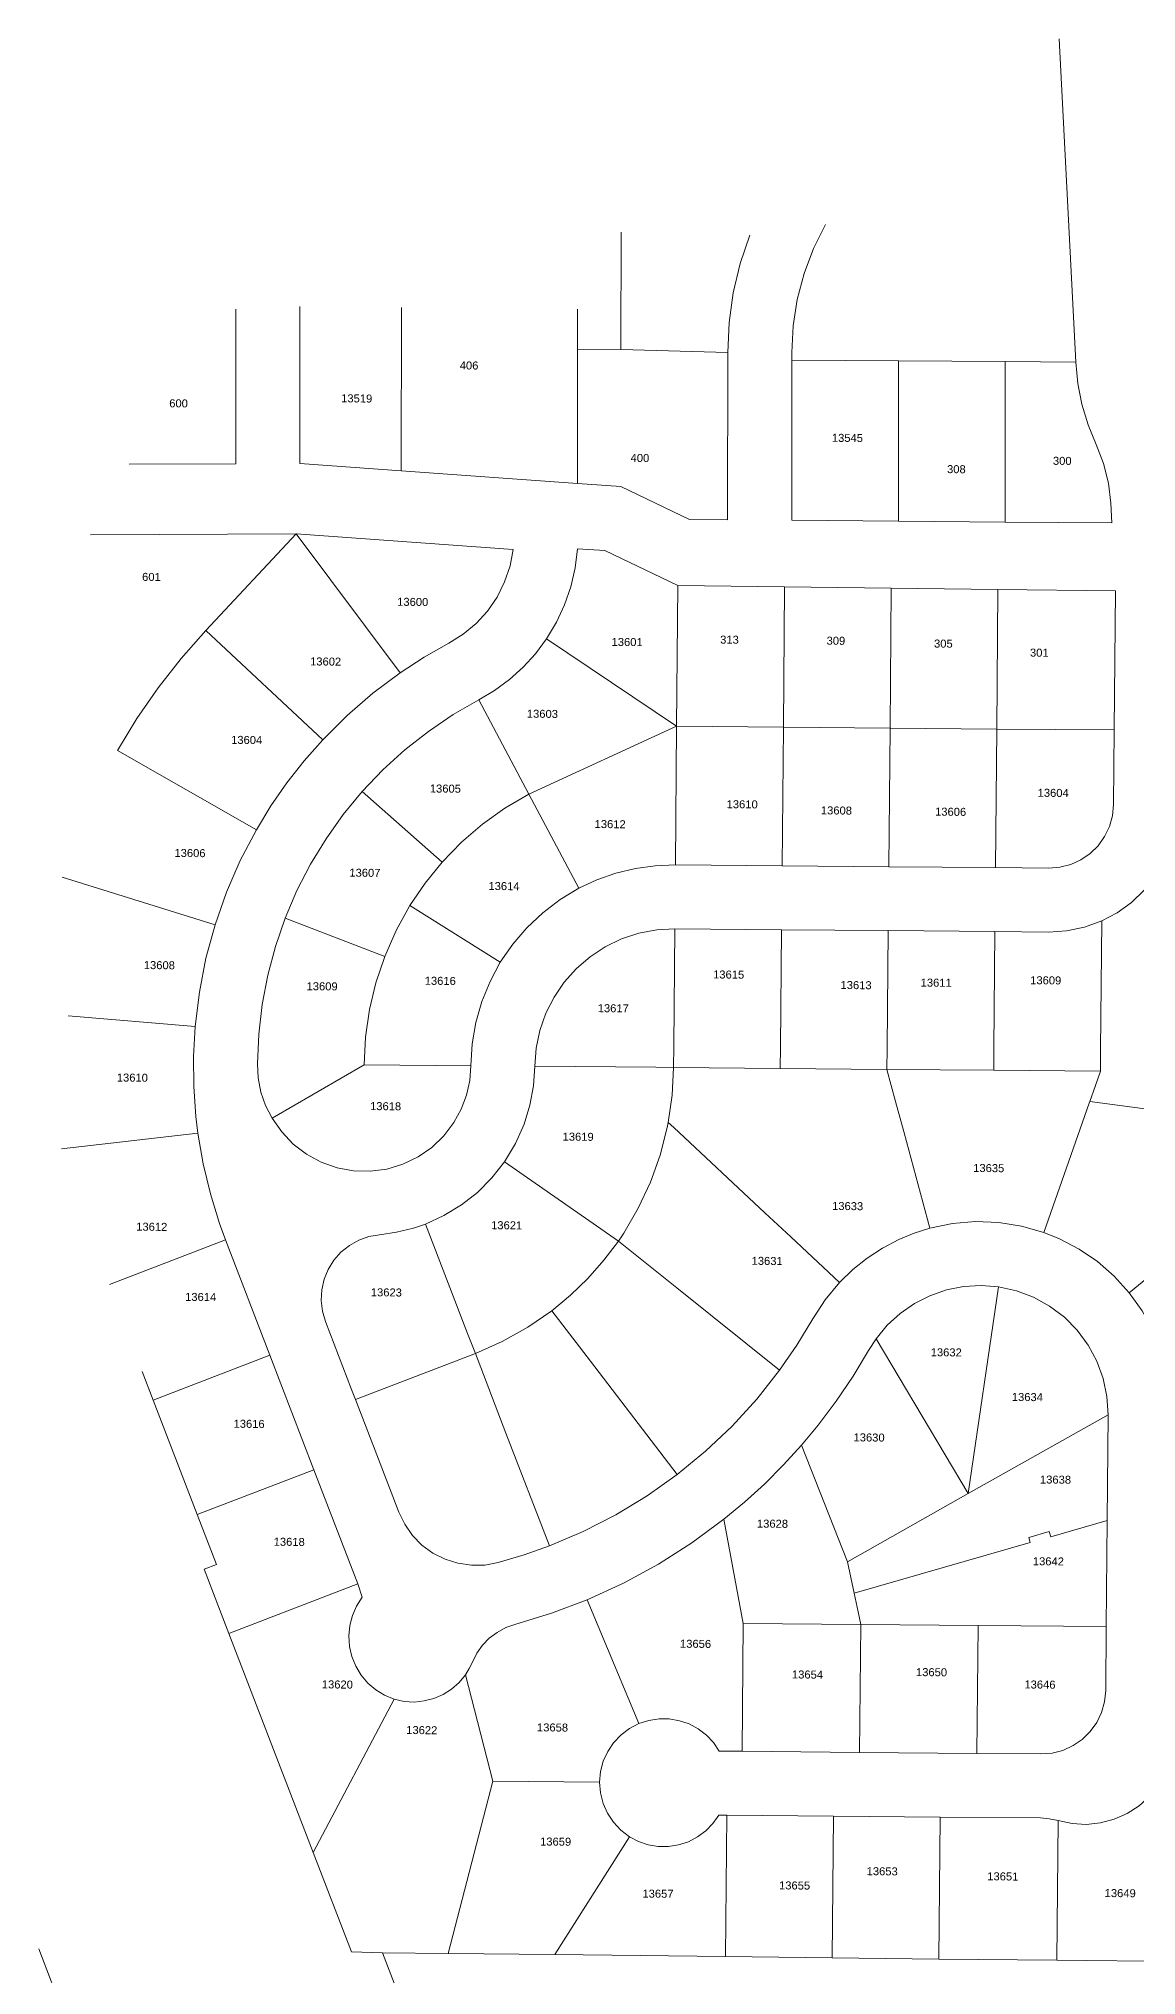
# Model space of a CAD drawing. Header units: feet. Extents: x 2808417 to 2820762, y 948624 to 970780.
# Drawn here: x 2809784 to 2810813, y 968198 to 970013 of the extents above; entities that cross this region are included whole.
import ezdxf
from ezdxf.enums import TextEntityAlignment as Align

# ---------------------------------------------------------------- set-up
doc = ezdxf.new("R2010")
doc.units = ezdxf.units.FT
doc.header["$LTSCALE"] = 0.015
doc.header["$MEASUREMENT"] = 0
doc.layers.add('Dakota County Addresses', color=7, linetype='Continuous')
doc.layers.add('Dakota County Parcels', color=7, linetype='Continuous')
doc.styles.add('Dimensions 100', font='arial.ttf')

# ---------------------------------------------------------------- blocks, each defined once
blk = doc.blocks.new('ACMAP_ANN_TEMPLATE_Dakota County Addresses')
at = {"layer": 'Dakota County Addresses', "style": 'Dimensions 100'}
blk.add_attdef('DakotaCountyAddress', text='', height=50, dxfattribs=at).set_placement((0, 0), align=Align.CENTER)

msp = doc.modelspace()

# ---------------------------------------------------------------- linework, layer by layer
at = {"layer": 'Dakota County Parcels', "lineweight": 5}
for p, q in [((2810755.9, 969710.1), (2810740.4, 970013.2)), ((2810329.7, 969721.9), (2810329.8, 969831.9)), ((2809968.9, 969614.8), (2809969, 969759.8)), ((2810028.9, 969615.1), (2810029, 969762.1)), ((2810124, 969761.3), (2810123.9, 969608.3)), ((2810289, 969722.3), (2810289, 969759.8)), ((2810288.9, 969596.4), (2810289, 969722.3)), ((2810289, 969722.3), (2810329.7, 969721.9)), ((2810329.7, 969721.9), (2810429.8, 969719.1)), ((2810429.7, 969562.4), (2810429.8, 969719.1)), ((2810489.7, 969561.9), (2810489.8, 969711.9)), ((2810489.8, 969711.9), (2810489.8, 969719.1)), ((2810489.8, 969711.9), (2810589.8, 969711.2)), ((2810589.7, 969561), (2810589.8, 969711.2)), ((2810589.8, 969711.2), (2810689.7, 969710.6)), ((2810689.7, 969710.6), (2810755.9, 969710.1)), ((2810689.7, 969560.2), (2810689.7, 969710.6)), ((2809869.1, 969614.3), (2809968.9, 969614.8)), ((2810028.9, 969615.1), (2810123.9, 969608.3)), ((2810123.9, 969608.3), (2810288.9, 969596.4)), ((2810288.9, 969596.4), (2810329.7, 969593.4)), ((2810329.7, 969593.4), (2810393.9, 969562.7)), ((2810789.6, 969559.3), (2810788.6, 969577.8)), ((2809832.6, 969548.1), (2810025.3, 969549.2)), ((2809940.8, 969458.6), (2810025.3, 969549.2)), ((2810025.3, 969549.2), (2810123, 969419)), ((2810025.3, 969549.2), (2810228.7, 969534.6)), ((2810393.9, 969562.7), (2810429.7, 969562.4)), ((2810489.7, 969561.9), (2810589.7, 969561)), ((2810589.7, 969561), (2810689.7, 969560.2)), ((2810689.7, 969560.2), (2810789.6, 969559.3)), ((2810289, 969535.2), (2810314.5, 969533.4)), ((2810314.5, 969533.4), (2810383.1, 969500.6)), ((2810381.9, 969368.9), (2810383.1, 969500.6)), ((2810383.1, 969500.6), (2810483, 969499.4)), ((2810481.9, 969368), (2810483, 969499.4)), ((2810483, 969499.4), (2810583, 969498.3)), ((2810581.9, 969367.1), (2810583, 969498.3)), ((2810583, 969498.3), (2810683, 969497.1)), ((2810681.8, 969366.2), (2810683, 969497.1)), ((2810683, 969497.1), (2810793, 969495.8)), ((2810791.8, 969365.3), (2810793, 969495.8)), ((2809940.8, 969458.6), (2810050.3, 969356.2)), ((2810259.9, 969450.6), (2810381.9, 969368.9)), ((2810196.6, 969393.6), (2810243.4, 969305.2)), ((2810243.4, 969305.2), (2810381.9, 969368.9)), ((2810380.7, 969238.9), (2810381.9, 969368.9)), ((2810381.9, 969368.9), (2810481.9, 969368)), ((2810480.7, 969238), (2810481.9, 969368)), ((2810481.9, 969368), (2810581.9, 969367.1)), ((2810580.7, 969237.1), (2810581.9, 969367.1)), ((2810581.9, 969367.1), (2810681.8, 969366.2)), ((2810680.7, 969236.3), (2810681.8, 969366.2)), ((2810681.8, 969366.2), (2810791.8, 969365.3)), ((2810791.2, 969295.3), (2810791.8, 969365.3)), ((2809857.9, 969346.1), (2809988.2, 969271.8)), ((2810087.3, 969307.7), (2810162.1, 969241.4)), ((2810243.4, 969305.2), (2810290.2, 969216.9)), ((2809806.2, 969227.3), (2809949.4, 969182.7)), ((2810380.7, 969238.9), (2810480.7, 969238)), ((2810480.7, 969238), (2810580.7, 969237.1)), ((2810580.7, 969237.1), (2810680.7, 969236.3)), ((2810680.7, 969236.3), (2810730.7, 969235.8)), ((2810015.1, 969189), (2810108.4, 969153.1)), ((2810216.7, 969147.7), (2810132, 969200.8)), ((2810380.2, 969178.9), (2810480.2, 969178)), ((2810480.2, 969178), (2810580.2, 969177.2)), ((2810580.2, 969177.2), (2810680.2, 969176.3)), ((2810680.2, 969176.3), (2810730.2, 969175.8)), ((2809811.9, 969097.4), (2809930.7, 969087.3)), ((2810003, 969001.4), (2810089.1, 969051.5)), ((2810089.1, 969051.5), (2810189.1, 969050.6)), ((2810379.1, 969048.9), (2810479, 969048.1)), ((2810479, 969048.1), (2810579, 969047.2)), ((2810579, 969047.2), (2810679, 969046.3)), ((2810679, 969046.3), (2810779, 969045.4)), ((2809805.5, 968972.8), (2809933.3, 968987.5)), ((2809850.5, 968845.5), (2809959.1, 968887.3)), ((2809959.1, 968887.3), (2810000.7, 968779.2)), ((2810655.1, 968649.5), (2810683.5, 968843.3)), ((2810301.2, 968773.6), (2810265, 968821)), ((2810568.8, 968794.7), (2810561.8, 968783.7)), ((2810568.8, 968794.7), (2810655.1, 968649.5)), ((2809891.5, 968737.2), (2810000.7, 968779.2)), ((2810000.7, 968779.2), (2810042, 968671.9)), ((2810081, 968737.7), (2810193.3, 968780.9)), ((2810193.3, 968780.9), (2810222, 968706.2)), ((2810301.2, 968773.6), (2810382.3, 968667.3)), ((2809881.2, 968764), (2809891.5, 968737.2)), ((2809891.5, 968737.2), (2809932.8, 968629.9)), ((2810499, 968695), (2810514.5, 968713.6)), ((2810655.1, 968649.5), (2810786.1, 968723.5)), ((2810785.3, 968624.2), (2810786.1, 968723.5)), ((2810222, 968706.2), (2810262.7, 968600.5)), ((2810541.9, 968585.6), (2810499, 968695)), ((2809932.8, 968629.9), (2810042, 968671.9)), ((2810042, 968671.9), (2810083.2, 968565)), ((2810426.2, 968625.5), (2810445.4, 968641.5)), ((2810541.9, 968585.6), (2810655.1, 968649.5)), ((2809932.8, 968629.9), (2809950.8, 968583.2)), ((2810426.2, 968625.5), (2810444.4, 968527.9)), ((2810732.4, 968609.1), (2810785.3, 968624.2)), ((2810784.4, 968524.9), (2810785.3, 968624.2)), ((2810711.8, 968608.4), (2810731.1, 968613.9)), ((2810713.2, 968603.6), (2810711.8, 968608.4)), ((2810731.1, 968613.9), (2810732.4, 968609.1)), ((2810548.1, 968556.3), (2810713.2, 968603.6)), ((2809939.1, 968578.7), (2809950.8, 968583.2)), ((2809939.1, 968578.7), (2809962.3, 968518.5)), ((2810541.9, 968585.6), (2810548.1, 968556.3)), ((2809962.3, 968518.5), (2810083.2, 968565)), ((2810083.2, 968565), (2810087.3, 968552.4)), ((2810548.1, 968556.3), (2810551.9, 968538.8)), ((2810298.2, 968550.1), (2810346.6, 968434)), ((2810554.4, 968527), (2810551.9, 968538.8)), ((2810551.9, 968538.8), (2810554.4, 968527)), ((2809962.3, 968518.5), (2810041.3, 968313.2)), ((2810443.4, 968408), (2810444.4, 968527.9)), ((2810444.4, 968527.9), (2810554.4, 968527)), ((2810553.4, 968407), (2810554.4, 968527)), ((2810554.4, 968527), (2810664.4, 968526)), ((2810663.3, 968406), (2810664.4, 968526)), ((2810664.4, 968526), (2810784.4, 968524.9)), ((2810783.9, 968465), (2810784.4, 968524.9)), ((2810184.1, 968479.8), (2810209.8, 968380)), ((2810041.3, 968313.2), (2810117.4, 968456.8)), ((2810421.9, 968408.2), (2810443.4, 968408)), ((2810443.4, 968408), (2810553.4, 968407)), ((2810553.4, 968407), (2810663.3, 968406)), ((2810663.3, 968406), (2810723.3, 968405.5)), ((2810167.8, 968218.5), (2810209.8, 968380)), ((2810209.8, 968380), (2810309.7, 968379.1)), ((2810421.4, 968348.2), (2810428.9, 968348.1)), ((2810427.7, 968215.6), (2810428.9, 968348.1)), ((2810428.9, 968348.1), (2810528.9, 968347.2)), ((2810527.7, 968214.5), (2810528.9, 968347.2)), ((2810528.9, 968347.2), (2810628.8, 968346.3)), ((2810627.7, 968213.3), (2810628.8, 968346.3)), ((2810628.8, 968346.3), (2810722.8, 968345.5)), ((2810738.2, 968212.1), (2810739.3, 968343)), ((2810267.7, 968217.4), (2810337.6, 968327.9)), ((2810041.3, 968313.2), (2810077.2, 968219.9)), ((2809784.2, 968222.9), (2809958.2, 967771.4)), ((2810077.2, 968219.9), (2810106.3, 968219.2)), ((2810106.3, 968219.2), (2810167.8, 968218.5)), ((2810106.3, 968219.2), (2810137.2, 968139)), ((2810167.8, 968218.5), (2810267.7, 968217.4)), ((2810267.7, 968217.4), (2810427.7, 968215.6)), ((2810427.7, 968215.6), (2810527.7, 968214.5)), ((2810527.7, 968214.5), (2810627.7, 968213.3)), ((2810627.7, 968213.3), (2810738.2, 968212.1)), ((2810738.2, 968212.1), (2810987.7, 968209.5))]:
    msp.add_line(p, q, dxfattribs=at)
for points in [[(2810521.4, 969839.1), (2810510.2, 969816.6), (2810501.3, 969793.2), (2810494.9, 969768.9), (2810491.1, 969744.1), (2810489.8, 969719.1)], [(2810450.4, 969829.1), (2810441.5, 969802.4), (2810435, 969775), (2810431.1, 969747.2), (2810429.8, 969719.1)], [(2810755.9, 969710.1), (2810757.8, 969690.2), (2810761.7, 969670.6), (2810767.4, 969651.4), (2810775, 969632.8)], [(2810788.6, 969577.8), (2810786.5, 969596.7), (2810781.9, 969615.1), (2810775, 969632.8)], [(2810168.6, 969446.6), (2810182, 969455), (2810194.2, 969465.1), (2810204.8, 969476.8), (2810213.7, 969489.9), (2810220.7, 969504), (2810225.8, 969519), (2810228.7, 969534.6)], [(2810259.9, 969450.6), (2810269.2, 969466.2), (2810276.8, 969482.6), (2810282.7, 969499.6), (2810286.7, 969517.3), (2810289, 969535.2)], [(2809940.8, 969458.6), (2809917.6, 969432.4), (2809896.1, 969404.8), (2809876.1, 969376), (2809857.9, 969346.1)], [(2810168.6, 969446.6), (2810145.4, 969433.5), (2810123, 969419)], [(2810196.6, 969393.6), (2810211.4, 969402.4), (2810225.3, 969412.6), (2810238.1, 969424.1), (2810249.6, 969436.8), (2810259.9, 969450.6)], [(2810123, 969419), (2810097.3, 969399.8), (2810073.1, 969378.8), (2810050.3, 969356.2)], [(2810196.6, 969393.6), (2810172.4, 969379.7), (2810149.3, 969364), (2810127.3, 969346.7), (2810106.6, 969327.9), (2810087.3, 969307.7)], [(2810050.3, 969356.2), (2810033, 969336.5), (2810016.8, 969315.8), (2810001.8, 969294.2), (2809988.2, 969271.8)], [(2810087.3, 969307.7), (2810069.6, 969286.2), (2810053.4, 969263.4), (2810038.8, 969239.5), (2810026.1, 969214.7), (2810015.1, 969189)], [(2810243.4, 969305.2), (2810221, 969292.1), (2810199.9, 969276.9), (2810180.2, 969260), (2810162.1, 969241.4)], [(2810730.7, 969235.8), (2810741.1, 969236.6), (2810751.2, 969239.3), (2810760.7, 969243.6), (2810769.4, 969249.5), (2810776.8, 969256.8), (2810782.9, 969265.4), (2810787.4, 969274.8), (2810790.2, 969284.9), (2810791.2, 969295.3)], [(2809988.2, 969271.8), (2809973.1, 969243.1), (2809960.2, 969213.3), (2809949.4, 969182.7)], [(2810162.1, 969241.4), (2810146.2, 969221.7), (2810132, 969200.8)], [(2810380.7, 969238.9), (2810361.9, 969238.1), (2810343.3, 969235.5), (2810325, 969231.1), (2810307.2, 969224.8), (2810290.2, 969216.9)], [(2810780.2, 969186.3), (2810794.7, 969194), (2810808, 969203.6), (2810819.9, 969215), (2810830.1, 969227.8)], [(2810290.2, 969216.9), (2810272.7, 969206.3), (2810256.4, 969194), (2810241.5, 969180), (2810228.3, 969164.5), (2810216.7, 969147.7)], [(2810015.1, 969189), (2810006, 969162.5), (2809998.8, 969135.5), (2809993.6, 969108.1), (2809990.4, 969080.3), (2809989.1, 969052.4)], [(2810132, 969200.8), (2810119.1, 969177.5), (2810108.4, 969153.1)], [(2810730.2, 969175.8), (2810747.3, 969176.9), (2810764.1, 969180.4), (2810780.2, 969186.3)], [(2810779, 969045.4), (2810779.2, 969065.4), (2810780.2, 969186.3)], [(2809949.4, 969182.7), (2809940.9, 969151.4), (2809934.7, 969119.5), (2809930.7, 969087.3)], [(2810380.2, 969178.9), (2810363.2, 969178), (2810346.5, 969174.8), (2810330.4, 969169.5), (2810315.1, 969162.1), (2810300.8, 969152.8), (2810288, 969141.7), (2810276.6, 969129), (2810267.1, 969114.9), (2810259.4, 969099.8), (2810253.8, 969083.7), (2810250.3, 969067.1), (2810249.1, 969050.1)], [(2810379.1, 969048.9), (2810379.2, 969068.9), (2810380.2, 969178.9)], [(2810479, 969048.1), (2810479.2, 969068.1), (2810480.2, 969178)], [(2810579, 969047.2), (2810579.2, 969067.2), (2810580.2, 969177.2)], [(2810679, 969046.3), (2810679.2, 969066.3), (2810680.2, 969176.3)], [(2810108.4, 969153.1), (2810100.2, 969128.4), (2810094.2, 969103.2), (2810090.5, 969077.4), (2810089.1, 969051.5)], [(2810216.7, 969147.7), (2810207.1, 969129.7), (2810199.4, 969110.8), (2810193.8, 969091.1), (2810190.4, 969071), (2810189.1, 969050.6)], [(2809930.7, 969087.3), (2809929.2, 969059.2), (2809929.5, 969031.1), (2809931.5, 969003.1), (2809933.3, 968987.5)], [(2809989.1, 969052.4), (2809989.8, 969039.1), (2809992.4, 969025.9), (2809996.8, 969013.3), (2810003, 969001.4)], [(2810003, 969001.4), (2810011.9, 968988.5), (2810022.7, 968977.1), (2810035.1, 968967.6), (2810048.9, 968960.1), (2810063.8, 968954.9), (2810079.2, 968952.1), (2810094.9, 968951.7), (2810110.4, 968953.8), (2810125.5, 968958.4), (2810139.6, 968965.2), (2810152.5, 968974.1), (2810163.8, 968985), (2810173.3, 968997.5), (2810180, 969009.8), (2810185, 969022.9), (2810188, 969036.6), (2810189.1, 969050.6)], [(2810220.6, 968960.4), (2810231, 968977.6), (2810239.1, 968995.9), (2810244.5, 969013.6), (2810247.8, 969031.7), (2810249.1, 969050.1)], [(2810249.1, 969050.1), (2810362.5, 969049.1), (2810379.1, 969048.9)], [(2810374, 968997.5), (2810377.7, 969023.1), (2810379.1, 969048.9)], [(2810579, 969047.2), (2810587.1, 969017.1), (2810595.1, 968987.6), (2810619.2, 968898.3)], [(2810769, 969017.1), (2810774.3, 969032.1), (2810779, 969045.4)], [(2810725.9, 968894.4), (2810768.5, 969015.5), (2810769, 969017.1)], [(2810769, 969017.1), (2810823.2, 969009.8), (2810903.6, 968999), (2810922.4, 968996.4), (2810989.6, 968987.4)], [(2809933.3, 968987.5), (2809938.2, 968958.8), (2809945, 968930.4), (2809953.6, 968902.6), (2809959.1, 968887.3)], [(2810327.4, 968886.3), (2810332.4, 968893.8), (2810346, 968917), (2810357.3, 968941.4), (2810366.4, 968966.7), (2810373.1, 968992.8), (2810374, 968997.5)], [(2810374, 968997.5), (2810379.2, 968992.7), (2810464.7, 968912.8), (2810489, 968890.1), (2810534.6, 968847.5)], [(2810806, 968837.8), (2810846.3, 968870.7), (2810989.6, 968987.4)], [(2810146.6, 968902.2), (2810163.9, 968910.1), (2810180.3, 968920.1), (2810195.3, 968931.9), (2810208.8, 968945.4), (2810220.6, 968960.4)], [(2810220.6, 968960.4), (2810311, 968897.7), (2810316.2, 968894.1), (2810327.4, 968886.3)], [(2810103.4, 968892.2), (2810119.5, 968894.5), (2810135.3, 968898.3), (2810146.6, 968902.2)], [(2810146.6, 968902.2), (2810148.2, 968898), (2810186.1, 968799.6), (2810193.3, 968780.9)], [(2810619.2, 968898.3), (2810604.5, 968893.7), (2810590.2, 968887.7), (2810574.9, 968879.7), (2810560.5, 968870.3), (2810547, 968859.5), (2810534.6, 968847.5)], [(2810725.9, 968894.4), (2810705.1, 968900.3), (2810683.7, 968903.7), (2810662, 968904.5), (2810640.4, 968902.7), (2810619.2, 968898.3)], [(2810103.4, 968892.2), (2810093.5, 968890.4), (2810084, 968887.1), (2810075.3, 968882.1), (2810067.4, 968875.8), (2810060.7, 968868.3), (2810055.4, 968859.7), (2810051.6, 968850.4), (2810049.4, 968840.6), (2810048.9, 968830.5), (2810050, 968820.5), (2810052.8, 968810.9)], [(2810265, 968821), (2810282.5, 968835.5), (2810298.8, 968851.2), (2810313.8, 968868.2), (2810327.4, 968886.3)], [(2810327.4, 968886.3), (2810382, 968842.5), (2810478.3, 968765.1)], [(2810806, 968837.8), (2810792, 968853.3), (2810776.3, 968867), (2810759.1, 968878.7), (2810740.6, 968888.4), (2810725.9, 968894.4)], [(2810534.6, 968847.5), (2810521.1, 968831.1), (2810509.6, 968813.3)], [(2810683.5, 968843.3), (2810667.2, 968844.6), (2810650.8, 968843.6), (2810634.8, 968840.4), (2810619.3, 968835), (2810604.7, 968827.6), (2810591.3, 968818.3), (2810579.2, 968807.3), (2810568.8, 968794.7)], [(2810786.1, 968723.5), (2810785.1, 968740.7), (2810781.5, 968757.5), (2810775.6, 968773.7), (2810767.5, 968788.8), (2810757.3, 968802.7), (2810745.2, 968814.9), (2810731.4, 968825.3), (2810716.4, 968833.6), (2810700.3, 968839.6), (2810683.5, 968843.3)], [(2810845.2, 968743.2), (2810841.8, 968763.7), (2810836.2, 968783.7), (2810828.2, 968802.8), (2810818.1, 968821), (2810806, 968837.8)], [(2810052.8, 968810.9), (2810077.4, 968747), (2810081, 968737.7)], [(2810193.3, 968780.9), (2810218.4, 968792), (2810242.4, 968805.4), (2810265, 968821)], [(2810478.3, 968765.1), (2810494.6, 968788.7), (2810509.6, 968813.3)], [(2810514.5, 968713.6), (2810531.4, 968736.2), (2810547.2, 968759.6), (2810561.8, 968783.7)], [(2810382.3, 968667.3), (2810408.8, 968689.2), (2810433.8, 968712.8), (2810457, 968738.1), (2810478.3, 968765.1)], [(2810081, 968737.7), (2810102.6, 968681.7), (2810121.6, 968632.3)], [(2810445.4, 968641.5), (2810464.1, 968658.5), (2810482, 968676.4), (2810499, 968695)], [(2810262.7, 968600.5), (2810294.3, 968614), (2810324.9, 968629.7), (2810354.2, 968647.5), (2810382.3, 968667.3)], [(2810121.6, 968632.3), (2810127.1, 968620.8), (2810134.4, 968610.4), (2810143.3, 968601.3), (2810153.6, 968593.8), (2810164.9, 968588), (2810177, 968584.2), (2810189.6, 968582.4), (2810202.3, 968582.6), (2810214.8, 968584.9)], [(2810298.2, 968550.1), (2810332.1, 968565.6), (2810364.8, 968583.4), (2810396.2, 968603.4), (2810426.2, 968625.5)], [(2810214.8, 968584.9), (2810239, 968592.1), (2810262.7, 968600.5)], [(2810087.3, 968552.4), (2810082, 968544.2), (2810078.1, 968535.2), (2810075.6, 968525.8), (2810074.7, 968516.1), (2810075.3, 968506.3), (2810077.5, 968496.8), (2810081.2, 968487.7), (2810086.2, 968479.4), (2810092.5, 968471.9), (2810100, 968465.6), (2810108.3, 968460.5), (2810117.4, 968456.8)], [(2810230.4, 968527), (2810264.7, 968537.4), (2810298.2, 968550.1)], [(2810230.4, 968527), (2810221.8, 968523.9), (2810213.7, 968519.5), (2810206.3, 968514), (2810199.9, 968507.4), (2810194.6, 968499.9), (2810190.5, 968491.6)], [(2810117.4, 968456.8), (2810126.6, 968454.8), (2810136, 968454.2), (2810145.4, 968455.2), (2810154.5, 968457.5), (2810163.1, 968461.3), (2810171, 968466.3), (2810178.1, 968472.6), (2810184.1, 968479.8)], [(2810184.1, 968479.8), (2810187.6, 968485.6), (2810190.5, 968491.6)], [(2810723.3, 968405.5), (2810733.8, 968406.3), (2810743.9, 968408.9), (2810753.4, 968413.3), (2810762, 968419.2), (2810769.5, 968426.5), (2810775.5, 968435), (2810780.1, 968444.5), (2810782.8, 968454.5), (2810783.9, 968465)], [(2810346.6, 968434), (2810337.8, 968429.4), (2810329.8, 968423.4), (2810322.9, 968416.1), (2810317.3, 968407.8), (2810313.2, 968398.7), (2810310.7, 968389.1), (2810309.7, 968379.1)], [(2810421.9, 968408.2), (2810416.5, 968416.2), (2810409.9, 968423.2), (2810402.2, 968429), (2810393.7, 968433.6), (2810384.6, 968436.7), (2810375, 968438.4), (2810365.4, 968438.4), (2810355.8, 968437), (2810346.6, 968434)], [(2810309.7, 968379.1), (2810310.5, 968369), (2810313, 968359.2), (2810317, 968349.9), (2810322.6, 968341.5), (2810329.6, 968334.1), (2810337.6, 968327.9)], [(2810739.3, 968343), (2810752.4, 968340.2), (2810765.7, 968339.5), (2810779, 968340.9), (2810791.9, 968344.3), (2810804.1, 968349.7), (2810815.4, 968356.9), (2810825.3, 968365.8)], [(2810337.6, 968327.9), (2810346.1, 968323.5), (2810355.2, 968320.4), (2810364.7, 968318.8), (2810374.3, 968318.8), (2810383.8, 968320.3), (2810392.9, 968323.3), (2810401.5, 968327.7), (2810409.2, 968333.4), (2810415.9, 968340.3), (2810421.4, 968348.2)], [(2810739.3, 968343), (2810731.1, 968344.8), (2810722.8, 968345.5)]]:
    msp.add_lwpolyline(points, dxfattribs=at)

# ---------------------------------------------------------------- block references
at = {"layer": 'Dakota County Addresses', "lineweight": 5, "xscale": 0.15, "yscale": 0.15, "zscale": 0.15, "rotation": 359.5015230000861}
for p, values in [((2810187.4, 969703.2), {'DakotaCountyAddress': '406'}), ((2810082.1, 969672.3), {'DakotaCountyAddress': '13519'}), ((2809915.2, 969667.7), {'DakotaCountyAddress': '600'}), ((2810541.9, 969635.3), {'DakotaCountyAddress': '13545'}), ((2810347.5, 969616.5), {'DakotaCountyAddress': '400'}), ((2810743.2, 969613.8), {'DakotaCountyAddress': '300'}), ((2810644, 969606), {'DakotaCountyAddress': '308'}), ((2809889.8, 969505), {'DakotaCountyAddress': '601'}), ((2810134.6, 969481.6), {'DakotaCountyAddress': '13600'}), ((2810335.5, 969444), {'DakotaCountyAddress': '13601'}), ((2810431.4, 969446.2), {'DakotaCountyAddress': '313'}), ((2810531.1, 969445.2), {'DakotaCountyAddress': '309'}), ((2810631.8, 969442.5), {'DakotaCountyAddress': '305'}), ((2810721.7, 969434), {'DakotaCountyAddress': '301'}), ((2810053, 969425.7), {'DakotaCountyAddress': '13602'}), ((2810256.1, 969376.7), {'DakotaCountyAddress': '13603'}), ((2809979, 969352.2), {'DakotaCountyAddress': '13604'}), ((2810165.2, 969306.6), {'DakotaCountyAddress': '13605'}), ((2810443.3, 969291.9), {'DakotaCountyAddress': '13610'}), ((2810734.7, 969302.6), {'DakotaCountyAddress': '13604'}), ((2810319.6, 969273.3), {'DakotaCountyAddress': '13612'}), ((2810531.6, 969286.1), {'DakotaCountyAddress': '13608'}), ((2810638.6, 969284.9), {'DakotaCountyAddress': '13606'}), ((2809925.9, 969246.2), {'DakotaCountyAddress': '13606'}), ((2810089.8, 969227.7), {'DakotaCountyAddress': '13607'}), ((2810220.1, 969215.2), {'DakotaCountyAddress': '13614'}), ((2809897.2, 969141.1), {'DakotaCountyAddress': '13608'}), ((2810160.4, 969126.4), {'DakotaCountyAddress': '13616'}), ((2810430.6, 969132.3), {'DakotaCountyAddress': '13615'}), ((2810625.1, 969124.7), {'DakotaCountyAddress': '13611'}), ((2810727.7, 969126.9), {'DakotaCountyAddress': '13609'}), ((2810049.7, 969121.3), {'DakotaCountyAddress': '13609'}), ((2810550, 969122.4), {'DakotaCountyAddress': '13613'}), ((2810322.5, 969100.7), {'DakotaCountyAddress': '13617'}), ((2809871.9, 969035.7), {'DakotaCountyAddress': '13610'}), ((2810109.2, 969008.9), {'DakotaCountyAddress': '13618'}), ((2810289.6, 968980.3), {'DakotaCountyAddress': '13619'}), ((2810674.3, 968950.9), {'DakotaCountyAddress': '13635'}), ((2810542.1, 968915.3), {'DakotaCountyAddress': '13633'}), ((2809890.1, 968895.9), {'DakotaCountyAddress': '13612'}), ((2810222.6, 968897.3), {'DakotaCountyAddress': '13621'}), ((2810466.7, 968863.9), {'DakotaCountyAddress': '13631'}), ((2810109.9, 968834.4), {'DakotaCountyAddress': '13623'}), ((2809935.9, 968830.1), {'DakotaCountyAddress': '13614'}), ((2810634.5, 968778.2), {'DakotaCountyAddress': '13632'}), ((2810710.5, 968736.3), {'DakotaCountyAddress': '13634'}), ((2809981.3, 968711.2), {'DakotaCountyAddress': '13616'}), ((2810562.2, 968698.4), {'DakotaCountyAddress': '13630'}), ((2810736.9, 968658.9), {'DakotaCountyAddress': '13638'}), ((2810471.7, 968617.6), {'DakotaCountyAddress': '13628'}), ((2810018.9, 968600.6), {'DakotaCountyAddress': '13618'}), ((2810730.2, 968582.3), {'DakotaCountyAddress': '13642'}), ((2810399.6, 968505), {'DakotaCountyAddress': '13656'}), ((2810504.5, 968476.2), {'DakotaCountyAddress': '13654'}), ((2810620.7, 968478.4), {'DakotaCountyAddress': '13650'}), ((2810064, 968466.9), {'DakotaCountyAddress': '13620'}), ((2810722.3, 968466.8), {'DakotaCountyAddress': '13646'}), ((2810143.1, 968424.1), {'DakotaCountyAddress': '13622'}), ((2810265.6, 968426.6), {'DakotaCountyAddress': '13658'}), ((2810268.5, 968319.6), {'DakotaCountyAddress': '13659'}), ((2810574.5, 968291.8), {'DakotaCountyAddress': '13653'}), ((2810364.4, 968270.8), {'DakotaCountyAddress': '13657'}), ((2810492.4, 968278.5), {'DakotaCountyAddress': '13655'}), ((2810687.5, 968287), {'DakotaCountyAddress': '13651'}), ((2810797.5, 968271.3), {'DakotaCountyAddress': '13649'})]:
    msp.add_blockref('ACMAP_ANN_TEMPLATE_Dakota County Addresses', p, dxfattribs=at).add_auto_attribs(values)

doc.saveas('drawing.dxf')
